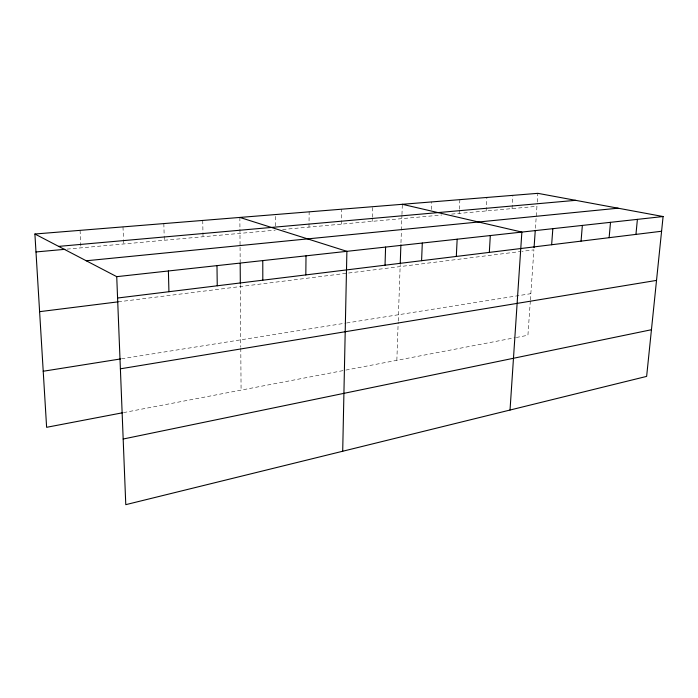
<?xml version="1.0" encoding="UTF-8"?>
<svg xmlns="http://www.w3.org/2000/svg" width="698" height="698" viewBox="0 0 698 698"><rect width="100%" height="100%" fill="white"/><g stroke="black" fill="none" stroke-linecap="round" stroke-linejoin="round"><path stroke-width="0.52" stroke-dasharray="3.49 2.62" d="M275.265 226.004L275.291 214.574M308.987 227.094L309.153 211.834M341.261 224.154L341.549 209.208M372.174 221.336L372.261 218.204M372.296 217.157L372.575 206.704M396.848 360.325L398.183 322.04M398.226 320.993L400.207 264.411M400.966 242.764L401.376 231.221M401.411 230.174L401.926 215.569M401.961 214.539L402.318 204.296M431.373 209.487L431.696 201.923M459.179 213.413L459.336 210.238M459.389 209.173L459.869 199.645M486.14 210.962L486.907 197.455M512.044 208.597L512.89 195.353M530.323 300.995L527.924 335.258L516.337 337.474M530.401 299.948L533.909 249.849L522.104 251.332M535.418 228.22L537.181 203.083M537.259 202.001L537.861 193.337M123.511 412.605L344.803 370.28M345.868 370.08L515.281 337.675M121.557 358.789L345.571 323.148M346.609 322.982L530.838 293.675M118.232 301.833L521.031 251.463M67.017 249.125L275.256 230.166M282.638 229.494L441.895 214.993M451.615 214.103L536.954 206.329M80.069 230.366L80.924 247.86M122.996 226.894L123.441 238.637M123.476 239.702L123.642 243.968M163.838 223.587L164.152 235.06M164.178 236.099L164.292 240.269M202.752 220.437L203.022 236.744M239.859 217.436L239.938 228.063M239.946 229.127L240.06 246.228M240.068 247.301L240.173 262.265M240.33 284.444L240.775 347.211M240.784 348.267L241.08 390.121"/><path stroke-width="1.05" d="M305.82 274.916L306.012 255.826M342.701 451.248L346.889 251.332L239.859 217.436M385.034 265.188L385.593 247.075M400.242 263.329L400.888 244.928M421.583 260.703L422.307 243.035M456.309 256.445L457.164 239.196M489.324 252.388L490.31 235.549M510.029 410.04L521.868 232.076L402.318 204.296M534.057 247.685L535.27 230.384M551.638 244.745L552.842 228.674M581.059 241.133L582.35 225.419M609.127 237.686L610.506 222.322M635.948 234.397L637.396 219.364M34.9 234.013L537.861 193.337L663.1 216.537L646.636 376.397L125.78 504.663L116.732 276.661L34.9 234.013L46.618 427.307L122.438 412.806M123.171 439.025L651.443 329.726M120.388 368.814L656.521 280.395M43.224 371.249L120.501 358.955M39.603 311.666L118.232 301.833M117.578 298.02L661.582 231.247M116.732 276.661L663.1 216.537M86.247 260.773L618.096 208.196M35.991 251.952L64.879 249.326M58.641 246.385L575.675 200.335M168.393 270.972L168.933 291.712M216.982 265.624L217.253 285.779M240.182 263.321L240.321 283.388M262.78 260.59L262.806 280.195"/></g></svg>
